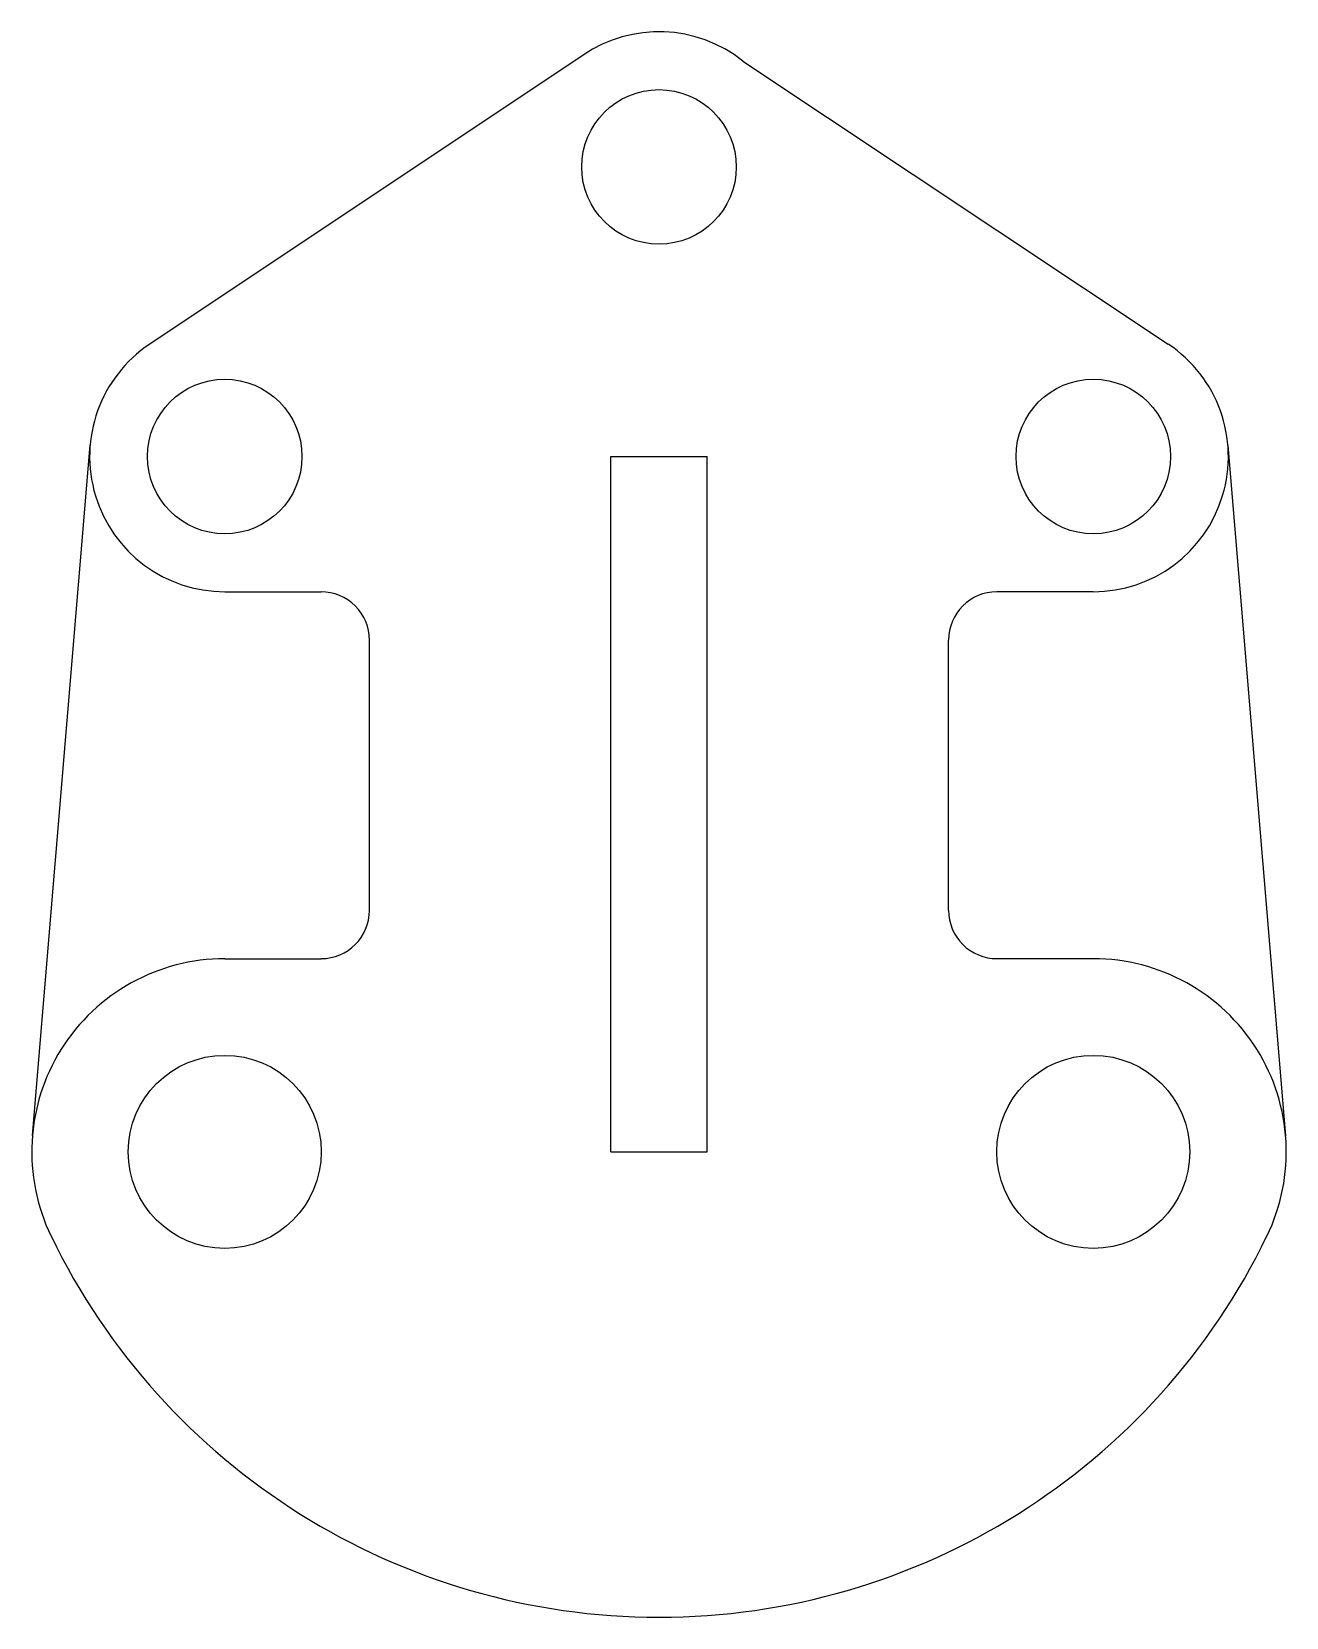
# Model space of a CAD drawing. Header units: centimetres. Extents: x 19.1 to 30.7, y 4.1 to 18.8.
import ezdxf

# ---------------------------------------------------------------- set-up
doc = ezdxf.new("R2010")
doc.units = ezdxf.units.CM

msp = doc.modelspace()

# ---------------------------------------------------------------- linework, layer by layer
for p, q in [((24.217, 18.567), (20.2, 15.89)), ((25.698, 18.512), (29.639, 15.89)), ((19.112, 8.557), (19.647, 14.952)), ((24.473, 8.407), (24.473, 14.848)), ((24.473, 14.848), (25.367, 14.848)), ((25.367, 8.407), (25.367, 14.848)), ((30.193, 14.951), (30.728, 8.556)), ((20.895, 13.595), (21.789, 13.595)), ((28.945, 13.595), (28.051, 13.595)), ((22.236, 10.644), (22.236, 13.148)), ((27.603, 10.644), (27.603, 13.148)), ((20.895, 10.196), (21.789, 10.196)), ((28.945, 10.196), (28.051, 10.196)), ((24.473, 8.407), (25.367, 8.407))]:
    msp.add_line(p, q)
for centre, radius in [((24.92, 17.531), 0.716), ((20.895, 14.848), 0.716), ((28.945, 14.848), 0.716), ((20.895, 8.407), 0.894), ((28.945, 8.407), 0.894)]:
    msp.add_circle(centre, radius)
for centre, radius, start, end in [((24.92, 17.531), 1.252, 51.59, 124.1574), ((20.895, 14.848), 1.252, 123.6896, 270), ((28.945, 14.848), 1.252, 270, 56.3613), ((21.789, 13.148), 0.447, 359.9997, 90), ((28.051, 13.148), 0.447, 90, 179.9997), ((21.789, 10.644), 0.447, 270, 359.9997), ((28.051, 10.644), 0.447, 179.9997, 270), ((20.895, 8.407), 1.789, 90, 205.8419), ((28.945, 8.407), 1.789, 334.1581, 90), ((24.92, 10.357), 6.261, 205.8419, 334.1581)]:
    msp.add_arc(centre, radius, start, end)

doc.saveas('drawing.dxf')
